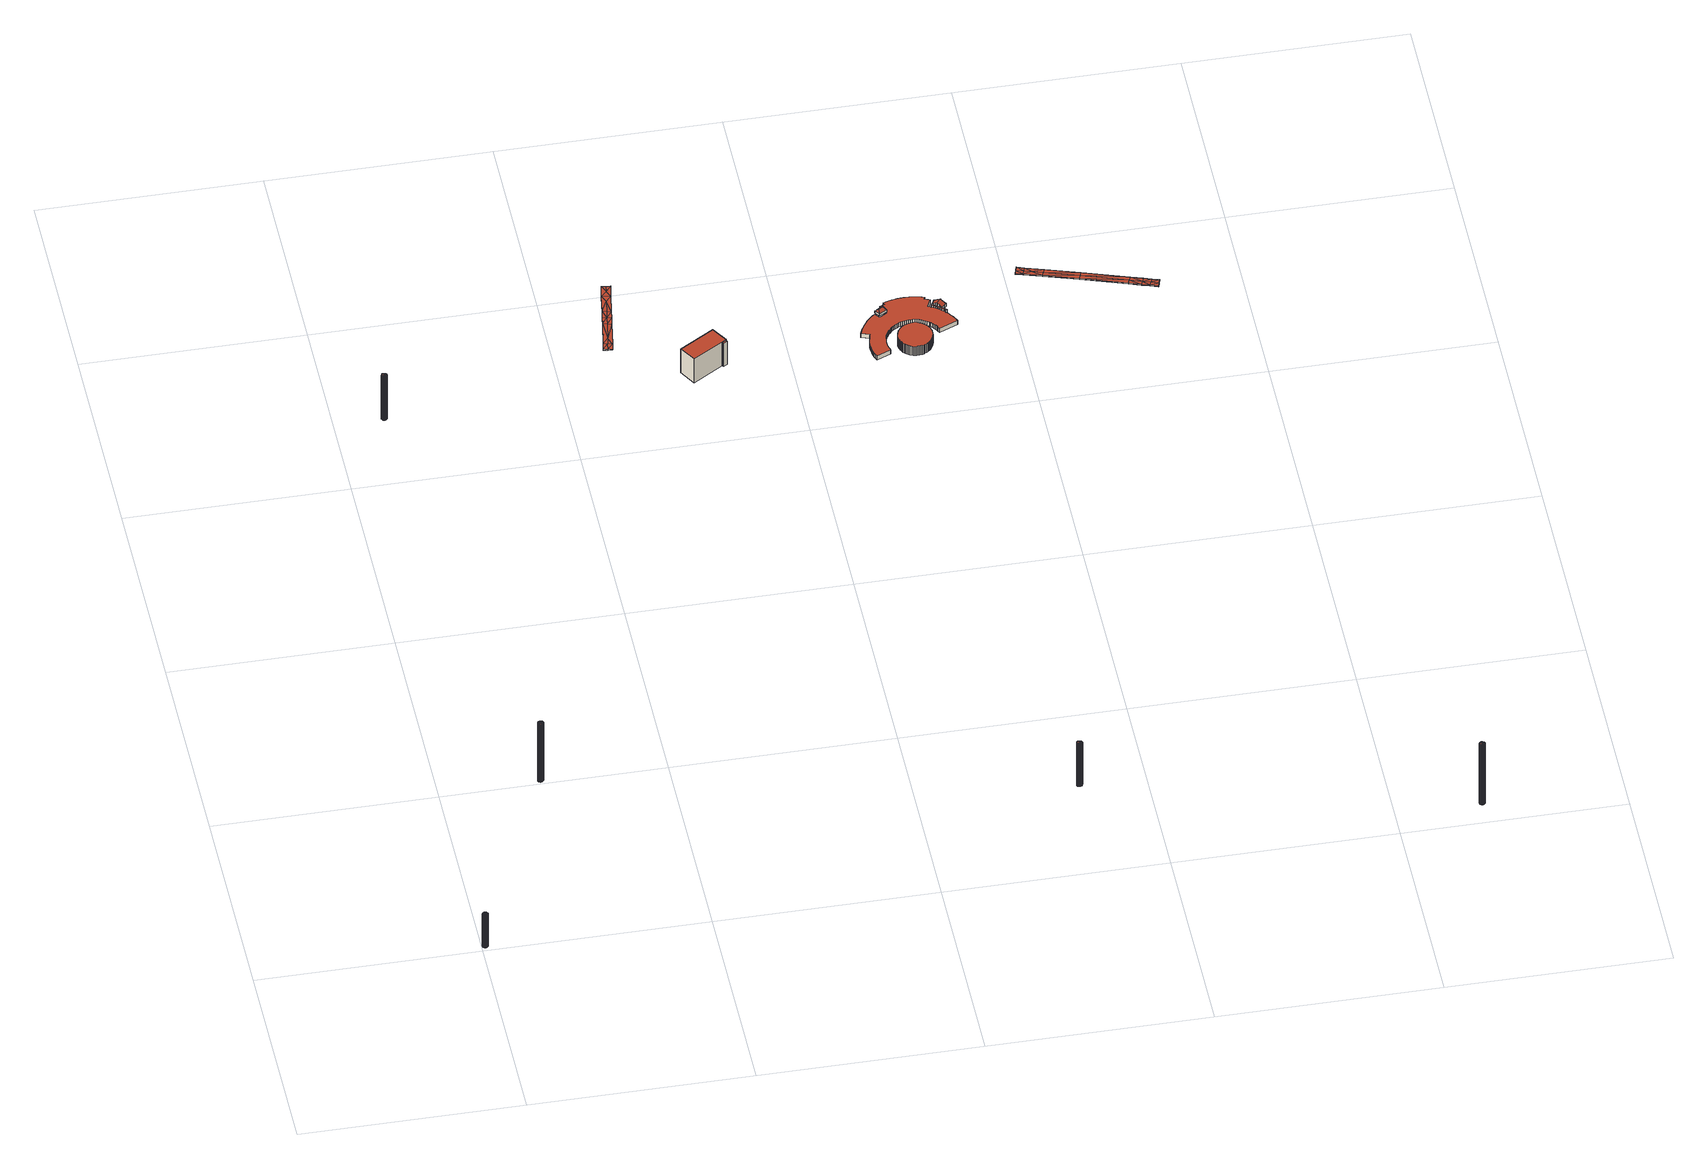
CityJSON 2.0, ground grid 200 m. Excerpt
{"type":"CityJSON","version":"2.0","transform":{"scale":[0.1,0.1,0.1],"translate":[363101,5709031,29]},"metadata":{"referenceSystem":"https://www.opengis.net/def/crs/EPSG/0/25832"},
"CityObjects":{
"building1":{"type":"Building","attributes":{"Geometrietyp2DReferenz":"1000","Gemeindeschluessel":"05113000","function":"51002_1251","roofType":"1000","measuredHeight":37.04},"geometry":[{"type":"Solid","lod":"2","boundaries":[[[[0,1,2]],[[1,3,2]],[[4,5,0]],[[5,1,0]],[[6,7,4]],[[7,5,4]],[[8,9,6]],[[9,7,6]],[[10,11,8]],[[11,9,8]],[[12,13,10]],[[13,11,10]],[[14,15,12]],[[15,13,12]],[[16,17,14]],[[17,15,14]],[[18,19,16]],[[19,17,16]],[[20,21,18]],[[21,19,18]],[[22,23,20]],[[23,21,20]],[[24,25,22]],[[25,23,22]],[[26,27,24]],[[27,25,24]],[[28,29,26]],[[29,27,26]],[[30,31,28]],[[31,29,28]],[[32,33,30]],[[33,31,30]],[[34,35,32]],[[35,33,32]],[[36,37,34]],[[37,35,34]],[[38,39,36]],[[39,37,36]],[[2,3,38]],[[3,39,38]],[[3,1,39]],[[1,5,39]],[[5,7,39]],[[7,9,39]],[[9,11,39]],[[11,13,39]],[[13,15,39]],[[15,17,39]],[[17,19,39]],[[19,21,39]],[[21,23,39]],[[23,25,39]],[[25,27,39]],[[27,29,39]],[[29,31,39]],[[31,33,39]],[[33,35,39]],[[35,37,39]],[[0,2,4]],[[2,38,4]],[[38,36,4]],[[36,34,4]],[[34,32,4]],[[32,30,4]],[[30,28,4]],[[28,26,4]],[[26,24,4]],[[24,22,4]],[[22,20,4]],[[20,18,4]],[[18,16,4]],[[16,14,4]],[[14,12,4]],[[12,10,4]],[[10,8,4]],[[8,6,4]]]],"semantics":{"surfaces":[{"type":"WallSurface"},{"type":"GroundSurface"},{"type":"RoofSurface"}],"values":[[0,0,0,0,0,0,0,0,0,0,0,0,0,0,0,0,0,0,0,0,0,0,0,0,0,0,0,0,0,0,0,0,0,0,0,0,0,0,0,0,1,1,1,1,1,1,1,1,1,1,1,1,1,1,1,1,1,1,2,2,2,2,2,2,2,2,2,2,2,2,2,2,2,2,2,2]]}}]},
"building2":{"type":"Building","attributes":{"Geometrietyp2DReferenz":"1000","Gemeindeschluessel":"05513000","function":"51002_1251","roofType":"1000","measuredHeight":66.51},"geometry":[{"type":"Solid","lod":"2","boundaries":[[[[40,41,42]],[[41,43,42]],[[44,45,40]],[[45,41,40]],[[46,47,44]],[[47,45,44]],[[48,49,46]],[[49,47,46]],[[50,51,48]],[[51,49,48]],[[52,53,50]],[[53,51,50]],[[54,55,52]],[[55,53,52]],[[56,57,54]],[[57,55,54]],[[58,59,56]],[[59,57,56]],[[60,61,58]],[[61,59,58]],[[62,63,60]],[[63,61,60]],[[64,65,66]],[[66,65,62]],[[65,63,62]],[[67,64,66]],[[68,69,67]],[[69,64,67]],[[70,71,68]],[[71,69,68]],[[72,73,70]],[[73,71,70]],[[74,75,72]],[[75,73,72]],[[76,77,74]],[[77,75,74]],[[78,79,76]],[[79,77,76]],[[42,43,78]],[[43,79,78]],[[43,41,79]],[[41,45,79]],[[45,47,79]],[[47,49,79]],[[49,51,79]],[[51,53,79]],[[53,55,79]],[[55,57,79]],[[57,59,79]],[[59,61,79]],[[61,63,79]],[[63,65,79]],[[65,64,79]],[[64,69,79]],[[69,71,79]],[[71,73,79]],[[73,75,79]],[[75,77,79]],[[40,42,44]],[[42,78,44]],[[78,76,44]],[[76,74,44]],[[74,72,44]],[[72,70,44]],[[70,68,44]],[[68,67,44]],[[67,66,44]],[[66,62,44]],[[62,60,44]],[[60,58,44]],[[58,56,44]],[[56,54,44]],[[54,52,44]],[[52,50,44]],[[50,48,44]],[[48,46,44]]]],"semantics":{"surfaces":[{"type":"WallSurface"},{"type":"GroundSurface"},{"type":"RoofSurface"}],"values":[[0,0,0,0,0,0,0,0,0,0,0,0,0,0,0,0,0,0,0,0,0,0,0,0,0,0,0,0,0,0,0,0,0,0,0,0,0,0,0,0,1,1,1,1,1,1,1,1,1,1,1,1,1,1,1,1,1,1,2,2,2,2,2,2,2,2,2,2,2,2,2,2,2,2,2,2]]}}]},
"building3":{"type":"Building","attributes":{"Geometrietyp2DReferenz":"1000","Gemeindeschluessel":"05513000","function":"51002_1251","roofType":"1000","measuredHeight":49.9},"geometry":[{"type":"Solid","lod":"2","boundaries":[[[[80,81,82]],[[81,83,82]],[[84,85,80]],[[85,81,80]],[[86,87,84]],[[87,85,84]],[[88,89,86]],[[89,87,86]],[[90,91,88]],[[91,89,88]],[[92,93,90]],[[93,91,90]],[[94,95,92]],[[95,93,92]],[[96,97,94]],[[97,95,94]],[[98,99,96]],[[99,97,96]],[[100,101,98]],[[101,99,98]],[[102,103,100]],[[103,101,100]],[[104,105,102]],[[105,103,102]],[[106,107,104]],[[107,105,104]],[[108,109,106]],[[109,107,106]],[[110,111,108]],[[111,109,108]],[[112,113,110]],[[113,111,110]],[[114,115,112]],[[115,113,112]],[[116,117,114]],[[117,115,114]],[[118,119,116]],[[119,117,116]],[[82,83,118]],[[83,119,118]],[[83,81,119]],[[81,85,119]],[[85,87,119]],[[87,89,119]],[[89,91,119]],[[91,93,119]],[[93,95,119]],[[95,97,119]],[[97,99,119]],[[99,101,119]],[[101,103,119]],[[103,105,119]],[[105,107,119]],[[107,109,119]],[[109,111,119]],[[111,113,119]],[[113,115,119]],[[115,117,119]],[[80,82,84]],[[82,118,84]],[[118,116,84]],[[116,114,84]],[[114,112,84]],[[112,110,84]],[[110,108,84]],[[108,106,84]],[[106,104,84]],[[104,102,84]],[[102,100,84]],[[100,98,84]],[[98,96,84]],[[96,94,84]],[[94,92,84]],[[92,90,84]],[[90,88,84]],[[88,86,84]]]],"semantics":{"surfaces":[{"type":"WallSurface"},{"type":"GroundSurface"},{"type":"RoofSurface"}],"values":[[0,0,0,0,0,0,0,0,0,0,0,0,0,0,0,0,0,0,0,0,0,0,0,0,0,0,0,0,0,0,0,0,0,0,0,0,0,0,0,0,1,1,1,1,1,1,1,1,1,1,1,1,1,1,1,1,1,1,2,2,2,2,2,2,2,2,2,2,2,2,2,2,2,2,2,2]]}}]},
"building4":{"type":"Building","attributes":{"Geometrietyp2DReferenz":"2000","Gemeindeschluessel":"05513000","function":"53001_1800","roofType":"9999","measuredHeight":1},"geometry":[{"type":"Solid","lod":"2","boundaries":[[[[120,121,122]],[[121,123,122]],[[124,125,120]],[[125,121,120]],[[126,127,124]],[[127,125,124]],[[128,129,126]],[[129,127,126]],[[130,131,128]],[[131,129,128]],[[132,133,130]],[[133,131,130]],[[134,135,132]],[[135,133,132]],[[136,137,134]],[[137,135,134]],[[138,139,136]],[[139,137,136]],[[140,141,138]],[[141,139,138]],[[142,143,140]],[[143,141,140]],[[144,145,142]],[[145,143,142]],[[146,147,144]],[[147,145,144]],[[148,149,146]],[[149,147,146]],[[150,151,152]],[[152,153,148]],[[153,149,148]],[[151,153,152]],[[122,123,150]],[[123,151,150]],[[153,151,154]],[[154,151,123]],[[154,123,121]],[[154,121,125]],[[135,137,139]],[[135,139,155]],[[155,139,141]],[[155,141,143]],[[155,143,156]],[[156,143,145]],[[156,145,157]],[[157,145,158]],[[158,145,147]],[[158,147,149]],[[158,149,159]],[[159,149,160]],[[160,149,153]],[[160,153,125]],[[125,153,154]],[[160,125,127]],[[160,127,159]],[[159,127,158]],[[158,127,129]],[[158,129,157]],[[157,129,131]],[[157,131,133]],[[157,133,156]],[[156,133,135]],[[156,135,155]],[[152,161,150]],[[161,122,150]],[[161,120,122]],[[161,124,120]],[[134,138,136]],[[134,162,138]],[[162,140,138]],[[162,142,140]],[[162,163,142]],[[163,144,142]],[[163,164,144]],[[164,165,144]],[[165,146,144]],[[165,148,146]],[[165,166,148]],[[166,167,148]],[[167,152,148]],[[167,124,152]],[[124,161,152]],[[167,126,124]],[[167,166,126]],[[166,165,126]],[[165,128,126]],[[165,164,128]],[[164,130,128]],[[164,132,130]],[[164,163,132]],[[163,134,132]],[[163,162,134]]]],"semantics":{"surfaces":[{"type":"WallSurface"},{"type":"GroundSurface"},{"type":"RoofSurface"}],"values":[[0,0,0,0,0,0,0,0,0,0,0,0,0,0,0,0,0,0,0,0,0,0,0,0,0,0,0,0,0,0,0,0,0,0,1,1,1,1,1,1,1,1,1,1,1,1,1,1,1,1,1,1,1,1,1,1,1,1,1,1,1,1,1,2,2,2,2,2,2,2,2,2,2,2,2,2,2,2,2,2,2,2,2,2,2,2,2,2,2,2,2,2]]}}]},
"building5":{"type":"Building","attributes":{"Gemeindeschluessel":"05513000","Geometrietyp2DReferenz":"3000","function":"31001_2100"},"address":[{"country":"Germany","locality":"Gelsenkirchen","thoroughfareNumber":"201","thoroughfareName":"Grothusstraße"}],"children":["building5-1","building5-2"]},
"building5-1":{"type":"BuildingPart","attributes":{"roofType":"1000","measuredHeight":27.33},"parents":["building5"],"geometry":[{"type":"MultiSurface","lod":"2","boundaries":[[[168,169,170,171]],[[172,173,169,168]],[[174,175,173,172]],[[176,177,178,179]],[[171,170,177,176]],[[179,174,172,168,171,176]],[[169,173,175,178,177,170]],[[180,181,178,175]],[[181,180,174,179]]],"semantics":{"surfaces":[{"type":"WallSurface"},{"type":"RoofSurface"},{"type":"GroundSurface"},{"type":"ClosureSurface"}],"values":[0,0,0,0,0,1,2,0,3]}}]},
"building5-2":{"type":"BuildingPart","attributes":{"roofType":"1000","measuredHeight":26.39},"address":[{"country":"Germany","locality":"Gelsenkirchen","thoroughfareNumber":"201","thoroughfareName":"Grothusstraße"}],"parents":["building5"],"geometry":[{"type":"Solid","lod":"2","boundaries":[[[[182,183,180,174]],[[184,185,183,182]],[[179,181,185,184]],[[182,174,179,184]],[[180,183,185,181]],[[174,180,181,179]]]],"semantics":{"surfaces":[{"type":"WallSurface"},{"type":"RoofSurface"},{"type":"GroundSurface"},{"type":"ClosureSurface"}],"values":[[0,0,0,1,2,3]]}}]},
"building6":{"type":"Building","attributes":{"Geometrietyp2DReferenz":"1000","Gemeindeschluessel":"05513000","function":"51002_1251","roofType":"1000","measuredHeight":48.38},"geometry":[{"type":"Solid","lod":"2","boundaries":[[[[186,187,188]],[[187,189,188]],[[190,191,186]],[[191,187,186]],[[192,193,190]],[[193,191,190]],[[194,195,192]],[[195,193,192]],[[196,197,194]],[[197,195,194]],[[198,199,196]],[[199,197,196]],[[200,201,198]],[[201,199,198]],[[202,203,200]],[[203,201,200]],[[204,205,202]],[[205,203,202]],[[206,207,204]],[[207,205,204]],[[208,209,206]],[[209,207,206]],[[210,211,208]],[[211,209,208]],[[212,213,210]],[[213,211,210]],[[214,215,212]],[[215,213,212]],[[216,217,214]],[[217,215,214]],[[218,219,216]],[[219,217,216]],[[220,221,218]],[[221,219,218]],[[222,223,220]],[[223,221,220]],[[224,225,222]],[[225,223,222]],[[188,189,224]],[[189,225,224]],[[189,187,225]],[[187,191,225]],[[191,193,225]],[[193,195,225]],[[195,197,225]],[[197,199,225]],[[199,201,225]],[[201,203,225]],[[203,205,225]],[[205,207,225]],[[207,209,225]],[[209,211,225]],[[211,213,225]],[[213,215,225]],[[215,217,225]],[[217,219,225]],[[219,221,225]],[[221,223,225]],[[186,188,190]],[[188,224,190]],[[224,222,190]],[[222,220,190]],[[220,218,190]],[[218,216,190]],[[216,214,190]],[[214,212,190]],[[212,210,190]],[[210,208,190]],[[208,206,190]],[[206,204,190]],[[204,202,190]],[[202,200,190]],[[200,198,190]],[[198,196,190]],[[196,194,190]],[[194,192,190]]]],"semantics":{"surfaces":[{"type":"WallSurface"},{"type":"GroundSurface"},{"type":"RoofSurface"}],"values":[[0,0,0,0,0,0,0,0,0,0,0,0,0,0,0,0,0,0,0,0,0,0,0,0,0,0,0,0,0,0,0,0,0,0,0,0,0,0,0,0,1,1,1,1,1,1,1,1,1,1,1,1,1,1,1,1,1,1,2,2,2,2,2,2,2,2,2,2,2,2,2,2,2,2,2,2]]}}]},
"building7":{"type":"Building","attributes":{"Geometrietyp2DReferenz":"3000","Gemeindeschluessel":"05513000","function":"31001_3030","roofType":"3200","measuredHeight":4.57},"address":[{"country":"Germany","locality":"Gelsenkirchen","thoroughfareNumber":"201","thoroughfareName":"Grothusstraße"}],"geometry":[{"type":"Solid","lod":"2","boundaries":[[[[226,227,228,229]],[[230,231,227,226]],[[232,233,231,230]],[[234,235,233,232]],[[236,237,235,234]],[[238,239,237,236]],[[240,241,239,238]],[[242,243,241,240]],[[229,228,243,242]],[[244,229,242,245]],[[242,240,245]],[[245,240,238,236,234,232,230,226,244]],[[226,229,244]],[[227,231,233,235,237,239,241,243,228]]]],"semantics":{"surfaces":[{"type":"WallSurface"},{"type":"RoofSurface"},{"type":"GroundSurface"}],"values":[[0,0,0,0,0,0,0,0,0,1,1,1,1,2]]}}]},
"building8":{"type":"Building","attributes":{"Geometrietyp2DReferenz":"3000","Gemeindeschluessel":"05513000","function":"31001_3030","roofType":"9999","measuredHeight":10.34},"address":[{"country":"Germany","locality":"Gelsenkirchen","thoroughfareNumber":"201","thoroughfareName":"Grothusstraße"}],"geometry":[{"type":"Solid","lod":"2","boundaries":[[[[246,247,248,249,250,251,252,253,254,255,256,257,258,259,260,261,262,263,264,265,266,267,268,269,270,271,272,273,274,275,276,277,278,279,280,281,282,283,284,285,286,287,288,289,290,291,292,293,294,295,296,297,298,299,300,301,302,303,304,305,306,307,308,309,310,311,312,313,314,315]],[[313,316,317,314]],[[312,318,316,313]],[[311,319,318,312]],[[310,320,319,311]],[[309,321,320,310]],[[308,322,321,309]],[[307,323,322,308]],[[306,324,323,307]],[[305,325,324,306]],[[304,326,325,305]],[[303,327,326,304]],[[302,328,327,303]],[[301,329,328,302]],[[300,330,329,301]],[[299,331,330,300]],[[298,332,331,299]],[[297,333,332,298]],[[296,334,333,297]],[[295,335,334,296]],[[294,336,335,295]],[[293,337,336,294]],[[292,338,337,293]],[[291,339,338,292]],[[290,340,339,291]],[[286,341,342,287]],[[289,343,340,290]],[[288,344,343,289]],[[287,342,344,288]],[[285,345,341,286]],[[284,346,345,285]],[[283,347,346,284]],[[282,348,347,283]],[[281,349,348,282]],[[280,350,349,281]],[[279,351,350,280]],[[278,352,351,279]],[[277,353,352,278]],[[276,354,353,277]],[[275,355,354,276]],[[274,356,355,275]],[[273,357,356,274]],[[272,358,357,273]],[[268,359,360,269]],[[271,361,358,272]],[[270,362,361,271]],[[269,360,362,270]],[[267,363,359,268]],[[266,364,363,267]],[[265,365,364,266]],[[264,366,365,265]],[[263,367,366,264]],[[262,368,367,263]],[[261,369,368,262]],[[260,370,369,261]],[[259,371,370,260]],[[258,372,371,259]],[[257,373,372,258]],[[256,374,373,257]],[[255,375,374,256]],[[254,376,375,255]],[[253,377,376,254]],[[252,378,377,253]],[[251,379,378,252]],[[250,380,379,251]],[[249,381,380,250]],[[246,382,383,247]],[[248,384,381,249]],[[247,383,384,248]],[[315,385,382,246]],[[314,317,385,315]],[[316,318,319,320,321,322,323,324,325,326,327,328,329,330,331,332,333,334,335,336,337,338,339,340,343,344,342,341,345,346,347,348,349,350,351,352,353,354,355,356,357,358,361,362,360,359,363,364,365,366,367,368,369,370,371,372,373,374,375,376,377,378,379,380,381,384,383,382,385,317]]]],"semantics":{"surfaces":[{"type":"RoofSurface"},{"type":"WallSurface"},{"type":"GroundSurface"}],"values":[[0,1,1,1,1,1,1,1,1,1,1,1,1,1,1,1,1,1,1,1,1,1,1,1,1,1,1,1,1,1,1,1,1,1,1,1,1,1,1,1,1,1,1,1,1,1,1,1,1,1,1,1,1,1,1,1,1,1,1,1,1,1,1,1,1,1,1,1,1,1,1,2]]}}]},
"building9":{"type":"Building","attributes":{"name":"Amphitheater","Geometrietyp2DReferenz":"3000","Gemeindeschluessel":"05513000","function":"31001_3030","roofType":"9999","measuredHeight":4.65},"address":[{"country":"Germany","locality":"Gelsenkirchen","thoroughfareNumber":"201","thoroughfareName":"Grothusstraße"}],"geometry":[{"type":"Solid","lod":"2","boundaries":[[[[386,387,388,389,390,391,392,393,394,395,396,397,398,399,400,401,402,403,404,405,406,407,408,409,410,411,412,413,414,415,416,417,418,419,420,421,422,423,424,425,426,427,428,429,430,431,432,433,434,435,436,437,438,439,440,441,442,443,444,445,446,447,448,449,450,451,452,453,454,455,456,457,458,459,460,461,462,463,464,465,466,467,468,469,470,471,472,473,474,475,476,477,478,479,480,481,482,483,484,485,486,487,488,489,490,491,492,493,494,495,496,497,498,499,500,501]],[[499,502,503,500]],[[498,504,502,499]],[[497,505,504,498]],[[496,506,505,497]],[[495,507,506,496]],[[494,508,507,495]],[[493,509,508,494]],[[492,510,509,493]],[[491,511,510,492]],[[490,512,511,491]],[[489,513,512,490]],[[488,514,513,489]],[[487,515,514,488]],[[486,516,515,487]],[[485,517,516,486]],[[484,518,517,485]],[[483,519,518,484]],[[482,520,519,483]],[[481,521,520,482]],[[480,522,521,481]],[[479,523,522,480]],[[478,524,523,479]],[[477,525,524,478]],[[476,526,525,477]],[[475,527,526,476]],[[474,528,527,475]],[[473,529,528,474]],[[472,530,529,473]],[[471,531,530,472]],[[470,532,531,471]],[[469,533,532,470]],[[468,534,533,469]],[[467,535,534,468]],[[466,536,535,467]],[[465,537,536,466]],[[464,538,537,465]],[[463,539,538,464]],[[462,540,539,463]],[[461,541,540,462]],[[460,542,541,461]],[[459,543,542,460]],[[458,544,543,459]],[[457,545,544,458]],[[456,546,545,457]],[[455,547,546,456]],[[454,548,547,455]],[[453,549,548,454]],[[452,550,549,453]],[[451,551,550,452]],[[450,552,551,451]],[[449,553,552,450]],[[448,554,553,449]],[[447,555,554,448]],[[446,556,555,447]],[[445,557,556,446]],[[444,558,557,445]],[[443,559,558,444]],[[442,560,559,443]],[[441,561,560,442]],[[440,562,561,441]],[[436,563,564,437]],[[439,565,562,440]],[[438,566,565,439]],[[437,564,566,438]],[[435,567,563,436]],[[434,568,567,435]],[[433,569,568,434]],[[432,570,569,433]],[[431,571,570,432]],[[430,572,571,431]],[[429,573,572,430]],[[428,574,573,429]],[[427,575,574,428]],[[426,576,575,427]],[[425,577,576,426]],[[424,578,577,425]],[[423,579,578,424]],[[422,580,579,423]],[[421,581,580,422]],[[420,582,581,421]],[[419,583,582,420]],[[418,584,583,419]],[[417,585,584,418]],[[413,586,587,414]],[[416,588,585,417]],[[415,589,588,416]],[[414,587,589,415]],[[412,590,586,413]],[[411,591,590,412]],[[410,592,591,411]],[[409,593,592,410]],[[408,594,593,409]],[[407,595,594,408]],[[406,596,595,407]],[[405,597,596,406]],[[404,598,597,405]],[[403,599,598,404]],[[402,600,599,403]],[[401,601,600,402]],[[400,602,601,401]],[[399,603,602,400]],[[398,604,603,399]],[[397,605,604,398]],[[396,606,605,397]],[[395,607,606,396]],[[394,608,607,395]],[[392,609,610,393]],[[393,610,608,394]],[[391,611,609,392]],[[390,612,611,391]],[[389,613,612,390]],[[388,614,613,389]],[[387,615,614,388]],[[386,616,615,387]],[[501,617,616,386]],[[500,503,617,501]],[[502,504,505,506,507,508,509,510,511,512,513,514,515,516,517,518,519,520,521,522,523,524,525,526,527,528,529,530,531,532,533,534,535,536,537,538,539,540,541,542,543,544,545,546,547,548,549,550,551,552,553,554,555,556,557,558,559,560,561,562,565,566,564,563,567,568,569,570,571,572,573,574,575,576,577,578,579,580,581,582,583,584,585,588,589,587,586,590,591,592,593,594,595,596,597,598,599,600,601,602,603,604,605,606,607,608,610,609,611,612,613,614,615,616,617,503]]]],"semantics":{"surfaces":[{"type":"RoofSurface"},{"type":"WallSurface"},{"type":"GroundSurface"}],"values":[[0,1,1,1,1,1,1,1,1,1,1,1,1,1,1,1,1,1,1,1,1,1,1,1,1,1,1,1,1,1,1,1,1,1,1,1,1,1,1,1,1,1,1,1,1,1,1,1,1,1,1,1,1,1,1,1,1,1,1,1,1,1,1,1,1,1,1,1,1,1,1,1,1,1,1,1,1,1,1,1,1,1,1,1,1,1,1,1,1,1,1,1,1,1,1,1,1,1,1,1,1,1,1,1,1,1,1,1,1,1,1,1,1,1,1,1,1,2]]}}]},
"building10":{"type":"Building","attributes":{"Gemeindeschluessel":"05513000","Geometrietyp2DReferenz":"3000","function":"31001_3030"},"address":[{"country":"Germany","locality":"Gelsenkirchen","thoroughfareNumber":"201","thoroughfareName":"Grothusstraße"}],"children":["building10-1","building10-2"]},
"building10-1":{"type":"BuildingPart","attributes":{"roofType":"3100","measuredHeight":6.56},"parents":["building10"],"geometry":[{"type":"Solid","lod":"2","boundaries":[[[[618,619,620,621]],[[622,623,619,618]],[[624,625,623,622]],[[626,627,625,624]],[[628,629,627,626]],[[630,631,629,628]],[[632,633,631,630]],[[634,635,633,632]],[[636,637,635,634]],[[638,639,640,641,636,634,632,630,628,626,642]],[[624,622,618,621,643,644,642,626]],[[645,646,647,648,649,650,651,620,619,623,625,627,629,631,633,635,637]],[[641,652,636]],[[645,637,636,652]],[[640,653,652,641]],[[646,645,652,653]],[[640,639,654,653]],[[647,646,653,654]],[[639,638,655,654]],[[648,647,654,655]],[[642,656,655,638]],[[655,656,649,648]],[[642,644,657,656]],[[649,656,657,650]],[[644,643,658,657]],[[651,650,657,658]],[[643,621,658]],[[620,651,658,621]]]],"semantics":{"surfaces":[{"type":"WallSurface"},{"type":"RoofSurface"},{"type":"GroundSurface"},{"type":"ClosureSurface"}],"values":[[0,0,0,0,0,0,0,0,0,1,1,2,0,3,0,3,0,3,0,3,0,3,0,3,0,3,0,3]]}}]},
"building10-2":{"type":"BuildingPart","attributes":{"roofType":"1000","measuredHeight":3.41},"address":[{"country":"Germany","locality":"Gelsenkirchen","thoroughfareNumber":"201","thoroughfareName":"Grothusstraße"}],"parents":["building10"],"geometry":[{"type":"MultiSurface","lod":"2","boundaries":[[[659,660,637,636]],[[661,662,660,659]],[[663,664,662,661]],[[665,666,664,663]],[[667,668,666,665]],[[669,670,668,667]],[[671,672,670,669]],[[673,674,672,671]],[[675,676,674,673]],[[677,678,676,675]],[[679,680,678,677]],[[621,620,680,679]],[[677,675,673,671,669,667,665,663,661,659,636,652,653,654,655,657,658,621,679]],[[651,650,648,647,646,645,637,660,662,664,666,668,670,672,674,676,678,680,620]],[[621,658,651,620]],[[658,657,650,651]],[[656,655,648,649]],[[657,656,649,650]],[[655,654,647,648]],[[654,653,646,647]],[[653,652,645,646]],[[652,636,637,645]]],"semantics":{"surfaces":[{"type":"WallSurface"},{"type":"RoofSurface"},{"type":"GroundSurface"},{"type":"ClosureSurface"}],"values":[0,0,0,0,0,0,0,0,0,0,0,0,1,2,3,3,3,3,3,3,3,3]}}]},
"building11":{"type":"Building","attributes":{"Geometrietyp2DReferenz":"1000","Gemeindeschluessel":"05513000","function":"51002_1251","roofType":"1000","measuredHeight":68.68},"geometry":[{"type":"Solid","lod":"2","boundaries":[[[[681,682,683]],[[682,684,683]],[[685,686,681]],[[686,682,681]],[[687,688,685]],[[688,686,685]],[[689,690,687]],[[690,688,687]],[[691,692,689]],[[692,690,689]],[[693,694,691]],[[694,692,691]],[[695,696,693]],[[696,694,693]],[[697,698,695]],[[698,696,695]],[[699,700,697]],[[700,698,697]],[[701,702,699]],[[702,700,699]],[[703,704,701]],[[704,702,701]],[[705,706,703]],[[706,704,703]],[[707,708,705]],[[708,706,705]],[[709,710,707]],[[710,708,707]],[[711,712,709]],[[712,710,709]],[[713,714,711]],[[714,712,711]],[[715,716,713]],[[716,714,713]],[[717,718,715]],[[718,716,715]],[[719,720,717]],[[720,718,717]],[[683,684,719]],[[684,720,719]],[[684,682,720]],[[682,686,720]],[[686,688,720]],[[688,690,720]],[[690,692,720]],[[692,694,720]],[[694,696,720]],[[696,698,720]],[[698,700,720]],[[700,702,720]],[[702,704,720]],[[704,706,720]],[[706,708,720]],[[708,710,720]],[[710,712,720]],[[712,714,720]],[[714,716,720]],[[716,718,720]],[[681,683,685]],[[683,719,685]],[[719,717,685]],[[717,715,685]],[[715,713,685]],[[713,711,685]],[[711,709,685]],[[709,707,685]],[[707,705,685]],[[705,703,685]],[[703,701,685]],[[701,699,685]],[[699,697,685]],[[697,695,685]],[[695,693,685]],[[693,691,685]],[[691,689,685]],[[689,687,685]]]],"semantics":{"surfaces":[{"type":"WallSurface"},{"type":"GroundSurface"},{"type":"RoofSurface"}],"values":[[0,0,0,0,0,0,0,0,0,0,0,0,0,0,0,0,0,0,0,0,0,0,0,0,0,0,0,0,0,0,0,0,0,0,0,0,0,0,0,0,1,1,1,1,1,1,1,1,1,1,1,1,1,1,1,1,1,1,2,2,2,2,2,2,2,2,2,2,2,2,2,2,2,2,2,2]]}}]},
"building12":{"type":"Building","attributes":{"Geometrietyp2DReferenz":"2000","Gemeindeschluessel":"05513000","function":"53001_1800","roofType":"9999","measuredHeight":1},"geometry":[{"type":"Solid","lod":"2","boundaries":[[[[721,722,723]],[[724,725,726]],[[725,721,726]],[[727,728,724]],[[728,725,724]],[[729,730,727]],[[730,728,727]],[[731,732,729]],[[732,730,729]],[[733,734,731]],[[734,732,731]],[[735,736,733]],[[736,734,733]],[[737,738,735]],[[738,736,735]],[[739,740,737]],[[740,738,737]],[[741,742,739]],[[742,740,739]],[[743,744,741]],[[744,742,741]],[[745,746,743]],[[747,748,749]],[[746,744,743]],[[749,750,745]],[[750,746,745]],[[748,750,749]],[[751,752,747]],[[752,748,747]],[[753,754,751]],[[754,752,751]],[[755,756,753]],[[756,754,753]],[[757,758,755]],[[758,756,755]],[[723,722,757]],[[722,758,757]],[[726,721,723]],[[725,728,759]],[[759,728,730]],[[759,730,760]],[[760,730,732]],[[760,732,761]],[[761,732,734]],[[761,734,762]],[[762,734,736]],[[762,736,763]],[[763,736,764]],[[764,736,738]],[[764,738,765]],[[765,738,740]],[[765,740,766]],[[766,740,742]],[[766,742,744]],[[744,746,750]],[[744,750,766]],[[766,750,765]],[[765,750,748]],[[765,748,764]],[[764,748,763]],[[763,748,752]],[[763,752,754]],[[763,754,756]],[[763,756,762]],[[762,756,758]],[[762,758,761]],[[761,758,760]],[[760,758,722]],[[760,722,759]],[[759,722,725]],[[725,722,721]],[[724,767,727]],[[767,729,727]],[[767,768,729]],[[768,731,729]],[[768,769,731]],[[769,733,731]],[[769,770,733]],[[770,735,733]],[[770,771,735]],[[771,772,735]],[[772,737,735]],[[772,773,737]],[[773,739,737]],[[773,774,739]],[[774,741,739]],[[774,743,741]],[[743,749,745]],[[743,774,749]],[[774,773,749]],[[773,747,749]],[[773,772,747]],[[772,771,747]],[[771,751,747]],[[771,753,751]],[[771,755,753]],[[771,770,755]],[[770,757,755]],[[770,769,757]],[[769,768,757]],[[768,723,757]],[[768,767,723]],[[767,724,723]],[[724,726,723]]]],"semantics":{"surfaces":[{"type":"WallSurface"},{"type":"GroundSurface"},{"type":"RoofSurface"}],"values":[[0,0,0,0,0,0,0,0,0,0,0,0,0,0,0,0,0,0,0,0,0,0,0,0,0,0,0,0,0,0,0,0,0,0,0,0,0,0,1,1,1,1,1,1,1,1,1,1,1,1,1,1,1,1,1,1,1,1,1,1,1,1,1,1,1,1,1,1,1,1,1,2,2,2,2,2,2,2,2,2,2,2,2,2,2,2,2,2,2,2,2,2,2,2,2,2,2,2,2,2,2,2,2,2]]}}]}
},
"vertices":[
[50,39,406],[50,39,36],[46,46,406],[46,46,36],[53,32,406],[53,32,36],[53,24,406],[53,24,36],[50,17,406],[50,17,36],[46,10,406],[46,10,36],[40,6,406],[40,6,36],[32,3,406],[32,3,36],[24,3,406],[24,3,36],[17,6,406],[17,6,36],[10,10,406],[10,10,36],[6,17,406],[6,17,36],[3,24,406],[3,24,36],[3,32,406],[3,32,36],[6,39,406],[6,39,36],[10,46,406],[10,46,36],[17,50,406],[17,50,36],[24,53,406],[24,53,36],[32,53,406],[32,53,36],[40,50,406],[40,50,36],
[905,1993,732],[905,1993,67],[900,2000,732],[900,2000,67],[908,1986,732],[908,1986,67],[908,1978,732],[908,1978,67],[905,1971,732],[905,1971,67],[900,1964,732],[900,1964,67],[894,1960,732],[894,1960,67],[887,1957,732],[887,1957,67],[879,1957,732],[879,1957,67],[871,1960,732],[871,1960,67],[865,1964,732],[865,1964,67],[861,1971,732],[861,1971,67],[858,1986,67],[858,1978,67],[858,1978,732],[858,1986,732],[861,1993,732],[861,1993,67],[865,2000,732],[865,2000,67],[871,2004,732],[871,2004,67],[879,2007,732],[879,2007,67],[887,2007,732],[887,2007,67],[894,2004,732],[894,2004,67],
[452,6756,587],[452,6756,88],[447,6762,587],[447,6762,88],[454,6749,587],[454,6749,88],[454,6741,587],[454,6741,88],[452,6733,587],[452,6733,88],[447,6727,587],[447,6727,88],[441,6722,587],[441,6722,88],[434,6720,587],[434,6720,88],[426,6720,587],[426,6720,88],[418,6722,587],[418,6722,88],[412,6727,587],[412,6727,88],[408,6733,587],[408,6733,88],[405,6741,587],[405,6741,88],[405,6749,587],[405,6749,88],[408,6756,587],[408,6756,88],[412,6762,587],[412,6762,88],[418,6767,587],[418,6767,88],[426,6769,587],[426,6769,88],[434,6769,587],[434,6769,88],[441,6767,587],[441,6767,88],
[2648,8033,94],[2648,8033,84],[2608,8039,94],[2608,8039,84],[2626,7905,95],[2626,7905,85],[2594,7711,97],[2594,7711,87],[2582,7632,97],[2582,7632,87],[2569,7556,97],[2569,7556,87],[2569,7555,97],[2569,7555,87],[2528,7306,95],[2528,7306,85],[2516,7237,94],[2516,7237,84],[2477,7244,94],[2477,7244,84],[2437,7250,94],[2437,7250,84],[2449,7319,95],[2449,7319,85],[2490,7569,97],[2490,7569,87],[2503,7645,97],[2503,7645,87],[2515,7724,97],[2515,7724,87],[2569,8046,94],[2569,8046,84],[2547,7918,95],[2547,7918,85],[2597,7970,85],[2488,7313,85],[2500,7382,86],[2530,7562,87],[2542,7639,87],[2555,7717,87],[2576,7842,86],[2597,7970,95],[2488,7313,95],[2500,7382,96],[2530,7562,97],[2542,7639,97],[2555,7717,97],[2576,7842,96],
[3354,7066,332],[3354,7066,59],[3038,6873,59],[3038,6873,332],[3445,6917,332],[3445,6917,59],[3437,6912,332],[3437,6912,59],[3129,6724,332],[3129,6724,59],[3401,6890,59],[3401,6890,332],[3437,6912,68],[3401,6890,68],
[3447,6895,332],[3447,6895,68],[3412,6873,332],[3412,6873,68],
[5421,1037,585],[5421,1037,101],[5416,1043,585],[5416,1043,101],[5423,1029,585],[5423,1029,101],[5423,1022,585],[5423,1022,101],[5421,1014,585],[5421,1014,101],[5416,1008,585],[5416,1008,101],[5410,1003,585],[5410,1003,101],[5402,1001,585],[5402,1001,101],[5394,1001,585],[5394,1001,101],[5387,1003,585],[5387,1003,101],[5381,1008,585],[5381,1008,101],[5376,1014,585],[5376,1014,101],[5374,1022,585],[5374,1022,101],[5374,1029,585],[5374,1029,101],[5376,1037,585],[5376,1037,101],[5381,1043,585],[5381,1043,101],[5387,1048,585],[5387,1048,101],[5394,1050,585],[5394,1050,101],[5402,1050,585],[5402,1050,101],[5410,1048,585],[5410,1048,101],
[4811,7294,96],[4811,7294,73],[4845,7249,73],[4845,7249,96],[4823,7303,95],[4823,7303,73],[4836,7311,95],[4836,7311,73],[4849,7320,94],[4849,7320,73],[4862,7327,95],[4862,7327,73],[4876,7335,95],[4876,7335,73],[4889,7342,96],[4889,7342,73],[4914,7291,96],[4914,7291,73],[4845,7282,118],[4884,7306,118],
[4941,6902,111],[4943,6888,111],[4946,6875,111],[4950,6863,111],[4956,6851,111],[4962,6838,111],[4970,6827,111],[4979,6816,111],[4989,6806,111],[4999,6798,111],[5011,6790,111],[5023,6783,111],[5036,6777,111],[5049,6773,111],[5062,6769,111],[5076,6767,111],[5090,6767,111],[5103,6767,111],[5116,6769,111],[5128,6771,111],[5141,6775,111],[5153,6780,111],[5164,6785,111],[5176,6792,111],[5186,6800,111],[5196,6808,111],[5205,6818,111],[5213,6828,111],[5221,6839,111],[5227,6851,111],[5233,6863,111],[5237,6876,111],[5241,6889,111],[5243,6903,111],[5243,6916,111],[5243,6930,111],[5242,6943,111],[5239,6957,111],[5235,6970,111],[5230,6982,111],[5223,6995,111],[5215,7007,111],[5207,7018,111],[5197,7028,111],[5186,7037,111],[5175,7046,111],[5163,7053,111],[5150,7059,111],[5137,7064,111],[5123,7067,111],[5109,7069,111],[5095,7070,111],[5081,7070,111],[5067,7068,111],[5054,7065,111],[5041,7061,111],[5028,7056,111],[5015,7050,111],[5004,7042,111],[4993,7034,111],[4983,7024,111],[4974,7014,111],[4966,7003,111],[4959,6992,111],[4953,6980,111],[4948,6967,111],[4944,6954,111],[4941,6941,111],[4940,6928,111],[4940,6915,111],[4941,6941,8],[4940,6928,8],[4944,6954,8],[4948,6967,8],[4953,6980,8],[4959,6992,8],[4966,7003,8],[4974,7014,8],[4983,7024,8],[4993,7034,8],[5004,7042,8],[5015,7050,8],[5028,7056,8],[5041,7061,8],[5054,7065,8],[5067,7068,8],[5081,7070,8],[5095,7070,8],[5109,7069,8],[5123,7067,8],[5137,7064,8],[5150,7059,8],[5163,7053,8],[5175,7046,8],[5186,7037,8],[5223,6995,8],[5215,7007,8],[5197,7028,8],[5207,7018,8],[5230,6982,8],[5235,6970,8],[5239,6957,8],[5242,6943,8],[5243,6930,8],[5243,6916,8],[5243,6903,8],[5241,6889,8],[5237,6876,8],[5233,6863,8],[5227,6851,8],[5221,6839,8],[5213,6828,8],[5205,6818,8],[5164,6785,8],[5176,6792,8],[5196,6808,8],[5186,6800,8],[5153,6780,8],[5141,6775,8],[5128,6771,8],[5116,6769,8],[5103,6767,8],[5090,6767,8],[5076,6767,8],[5062,6769,8],[5049,6773,8],[5036,6777,8],[5023,6783,8],[5011,6790,8],[4999,6798,8],[4989,6806,8],[4979,6816,8],[4970,6827,8],[4962,6838,8],[4956,6851,8],[4950,6863,8],[4941,6902,8],[4943,6888,8],[4946,6875,8],[4940,6915,8],
[4722,7049,58],[4715,7028,58],[4710,7006,58],[4705,6984,58],[4702,6962,58],[4700,6940,58],[4700,6918,58],[4700,6896,58],[4702,6874,58],[4705,6852,58],[4710,6830,58],[4715,6809,58],[4722,6788,58],[4730,6767,58],[4859,6821,58],[4861,6821,58],[4855,6839,58],[4849,6857,58],[4845,6875,58],[4843,6893,58],[4842,6912,58],[4842,6930,58],[4843,6949,58],[4846,6967,58],[4851,6985,58],[4856,7003,58],[4863,7020,58],[4871,7036,58],[4881,7052,58],[4891,7068,58],[4903,7082,58],[4916,7096,58],[4929,7108,58],[4944,7120,58],[4959,7130,58],[4975,7139,58],[4992,7147,58],[5009,7154,58],[5027,7160,58],[5045,7164,58],[5063,7166,58],[5081,7168,58],[5100,7168,58],[5118,7167,58],[5137,7164,58],[5155,7160,58],[5172,7155,58],[5188,7149,58],[5205,7141,58],[5220,7132,58],[5235,7123,58],[5249,7112,58],[5263,7100,58],[5275,7088,58],[5287,7074,58],[5297,7060,58],[5307,7045,58],[5315,7029,58],[5323,7013,58],[5492,7084,58],[5483,7103,58],[5474,7122,58],[5463,7140,58],[5452,7158,58],[5440,7175,58],[5427,7192,58],[5414,7208,58],[5400,7223,58],[5385,7237,58],[5370,7250,58],[5354,7263,58],[5338,7275,58],[5321,7286,58],[5303,7296,58],[5302,7295,58],[5275,7308,58],[5311,7386,58],[5295,7393,58],[5280,7399,58],[5264,7405,58],[5271,7427,58],[5246,7435,58],[5221,7442,58],[5195,7447,58],[5169,7452,58],[5142,7455,58],[5116,7457,58],[5090,7457,58],[5063,7457,58],[5037,7454,58],[5011,7451,58],[4985,7446,58],[4959,7441,58],[4933,7433,58],[4908,7425,58],[4916,7403,58],[4900,7397,58],[4884,7391,58],[4869,7384,58],[4889,7342,58],[4914,7291,58],[4845,7249,58],[4811,7294,58],[4810,7295,58],[4791,7281,58],[4774,7266,58],[4757,7250,58],[4741,7233,58],[4726,7216,58],[4712,7197,58],[4699,7178,58],[4687,7159,58],[4675,7139,58],[4665,7118,58],[4656,7097,58],[4648,7075,58],[4665,7118,11],[4656,7097,11],[4675,7139,11],[4687,7159,11],[4699,7178,11],[4712,7197,11],[4726,7216,11],[4741,7233,11],[4757,7250,11],[4774,7266,11],[4791,7281,11],[4810,7295,11],[4811,7294,11],[4845,7249,11],[4914,7291,11],[4889,7342,11],[4869,7384,11],[4884,7391,11],[4900,7397,11],[4916,7403,11],[4908,7425,11],[4933,7433,11],[4959,7441,11],[4985,7446,11],[5011,7451,11],[5037,7454,11],[5063,7457,11],[5090,7457,11],[5116,7457,11],[5142,7455,11],[5169,7452,11],[5195,7447,11],[5221,7442,11],[5246,7435,11],[5271,7427,11],[5264,7405,11],[5280,7399,11],[5295,7393,11],[5311,7386,11],[5275,7308,11],[5302,7295,11],[5303,7296,11],[5321,7286,11],[5338,7275,11],[5354,7263,11],[5370,7250,11],[5385,7237,11],[5400,7223,11],[5414,7208,11],[5427,7192,11],[5440,7175,11],[5452,7158,11],[5463,7140,11],[5474,7122,11],[5483,7103,11],[5492,7084,11],[5323,7013,11],[5315,7029,11],[5307,7045,11],[5297,7060,11],[5287,7074,11],[5235,7123,11],[5249,7112,11],[5275,7088,11],[5263,7100,11],[5220,7132,11],[5205,7141,11],[5188,7149,11],[5172,7155,11],[5155,7160,11],[5137,7164,11],[5118,7167,11],[5100,7168,11],[5081,7168,11],[5063,7166,11],[5045,7164,11],[5027,7160,11],[5009,7154,11],[4992,7147,11],[4975,7139,11],[4959,7130,11],[4944,7120,11],[4929,7108,11],[4916,7096,11],[4871,7036,11],[4881,7052,11],[4903,7082,11],[4891,7068,11],[4863,7020,11],[4856,7003,11],[4851,6985,11],[4846,6967,11],[4843,6949,11],[4842,6930,11],[4842,6912,11],[4843,6893,11],[4845,6875,11],[4849,6857,11],[4855,6839,11],[4861,6821,11],[4859,6821,11],[4730,6767,11],[4722,6788,11],[4715,6809,11],[4710,6830,11],[4705,6852,11],[4702,6874,11],[4700,6918,11],[4700,6896,11],[4700,6940,11],[4702,6962,11],[4705,6984,11],[4710,7006,11],[4715,7028,11],[4722,7049,11],[4648,7075,11],
[5330,7344,75],[5330,7344,41],[5311,7310,41],[5311,7310,75],[5338,7358,75],[5338,7358,41],[5340,7361,75],[5340,7361,41],[5388,7330,107],[5388,7330,41],[5391,7328,104],[5391,7328,41],[5391,7327,104],[5391,7327,41],[5434,7298,75],[5434,7298,41],[5417,7282,76],[5417,7282,41],[5390,7256,75],[5390,7256,41],[5358,7280,102],[5373,7269,90],[5387,7257,78],[5388,7258,77],[5352,7284,106],[5327,7301,87],[5343,7291,99],[5388,7258,41],[5387,7257,41],[5373,7269,41],[5358,7280,41],[5352,7284,41],[5343,7291,41],[5327,7301,41],[5388,7258,75],[5387,7257,75],[5373,7269,75],[5358,7280,75],[5352,7284,75],[5343,7291,75],[5327,7301,75],
[5403,7244,75],[5403,7244,41],[5415,7232,75],[5415,7232,41],[5427,7220,75],[5427,7220,41],[5414,7208,75],[5414,7208,41],[5400,7223,75],[5400,7223,41],[5385,7237,75],[5385,7237,41],[5370,7250,75],[5370,7250,41],[5354,7263,75],[5354,7263,41],[5338,7275,75],[5338,7275,41],[5321,7286,75],[5321,7286,41],[5303,7296,75],[5303,7296,41],
[8762,149,797],[8762,149,110],[8758,156,797],[8758,156,110],[8765,142,797],[8765,142,110],[8765,134,797],[8765,134,110],[8762,127,797],[8762,127,110],[8758,120,797],[8758,120,110],[8751,116,797],[8751,116,110],[8744,113,797],[8744,113,110],[8736,113,797],[8736,113,110],[8729,116,797],[8729,116,110],[8722,120,797],[8722,120,110],[8718,127,797],[8718,127,110],[8715,134,797],[8715,134,110],[8715,142,797],[8715,142,110],[8718,149,797],[8718,149,110],[8722,156,797],[8722,156,110],[8729,160,797],[8729,160,110],[8736,163,797],[8736,163,110],[8744,163,797],[8744,163,110],[8751,160,797],[8751,160,110],
[6081,7543,83],[6147,7521,84],[6147,7521,94],[6093,7581,93],[6093,7581,83],[6081,7543,93],[6106,7619,93],[6106,7619,83],[6172,7597,94],[6172,7597,84],[6333,7544,97],[6333,7544,87],[6635,7443,100],[6635,7443,90],[7038,7310,97],[7038,7310,87],[7146,7276,95],[7146,7276,85],[7215,7253,94],[7215,7253,84],[7282,7231,94],[7282,7231,84],[7269,7193,94],[7269,7193,84],[7257,7155,94],[7257,7155,84],[7121,7200,95],[7121,7200,85],[7190,7177,94],[7190,7177,84],[7014,7234,97],[7014,7234,87],[7013,7234,97],[7013,7234,87],[6610,7367,100],[6610,7367,90],[6308,7468,97],[6308,7468,87],[6160,7559,84],[6226,7537,85],[6321,7506,87],[6622,7405,90],[7026,7272,87],[7134,7238,85],[7136,7237,85],[7203,7215,84],[6160,7559,94],[6226,7537,95],[6321,7506,97],[6622,7405,100],[7026,7272,97],[7134,7238,95],[7136,7237,95],[7203,7215,94]
]}
